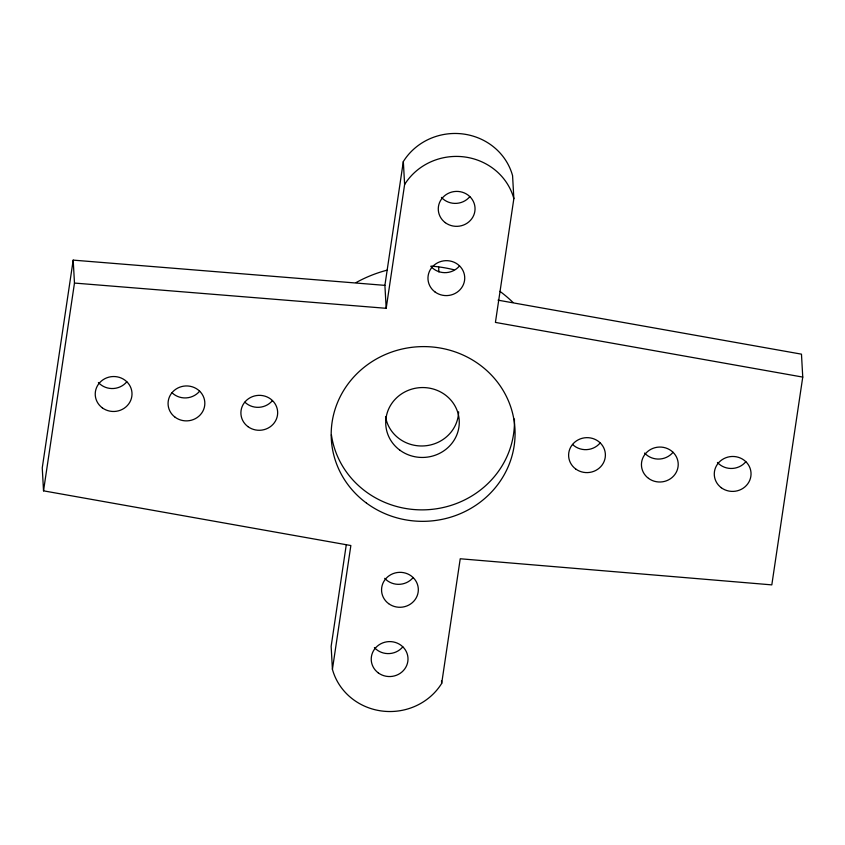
<?xml version="1.0" encoding="UTF-8"?>
<svg xmlns="http://www.w3.org/2000/svg" width="845" height="845" viewBox="0 0 845 845"><rect width="100%" height="100%" fill="white"/><g stroke="black" fill="none" stroke-linecap="round" stroke-linejoin="round"><path stroke-width="1.27" d="M73.188 260.123L74.476 283.064L386.186 308.309L384.897 285.367L73.188 260.123L42.25 467.908L43.528 490.839L350.855 545.532L332.423 669.335A59.773 56.784 -3.2 0 0 381.887 711.015A59.773 56.784 -3.2 0 0 441.671 683.436L460.229 558.767L771.812 584.877L802.75 377.092L801.472 354.161L498.032 300.165M43.528 490.839L74.476 283.064M346.281 544.74L331.145 646.393L332.423 669.335M384.897 285.367L403.329 161.564A59.773 56.784 -3.2 0 1 463.113 133.985A59.773 56.784 -3.2 0 1 512.577 175.665L513.855 198.607L495.423 322.41L802.75 377.092M386.186 308.309L404.618 184.506L403.329 161.564M438.618 266.883L438.904 271.974M441.523 680.89L441.671 683.436M514.394 419.025A91.957 87.352 -3.2 0 1 430.285 509.514A91.957 87.352 -3.2 0 1 331.398 434.805M199.642 391.161A18.389 17.47 -3.2 0 1 172.042 392.777M673.032 452.286A18.389 17.47 -3.2 0 1 644.598 453.057M745.86 461.687A18.389 17.47 -3.2 0 1 717.426 462.458M402.822 646.826A18.389 17.47 -3.2 0 1 374.398 647.597M469.852 196.621A18.389 17.47 -3.2 0 1 441.428 197.392M459.543 265.879A18.389 17.47 -3.2 0 1 431.119 266.65M272.47 400.562A18.389 17.47 -3.2 0 1 244.87 402.178M404.618 184.506A59.773 56.784 -3.2 0 1 464.391 156.927A59.773 56.784 -3.2 0 1 513.855 198.607M458.624 411.832A36.779 34.941 -3.2 0 1 424.243 445.896A36.779 34.941 -3.2 0 1 385.542 416.733M600.203 442.886A18.389 17.47 -3.2 0 1 572.593 444.491M126.824 381.76A18.389 17.47 -3.2 0 1 98.39 382.531M413.131 577.557A18.389 17.47 -3.2 0 1 384.707 578.329M356.178 282.526A128.736 122.303 -3.2 0 1 387.221 270.136M430.929 266.112A128.736 122.303 -3.2 0 1 453.849 269.745M499.934 291.345A128.736 122.303 -3.2 0 1 512.957 302.404M445.326 222.689A18.389 17.47 -3.2 0 0 474.869 211.218A18.389 17.47 -3.2 0 0 449.783 192.702A18.389 17.47 -3.2 0 0 445.326 222.689M366.455 503.071A91.957 87.352 -3.2 0 0 514.172 445.727A91.957 87.352 -3.2 0 0 388.784 353.115A91.957 87.352 -3.2 0 0 366.455 503.071M102.287 407.829A18.389 17.47 -3.2 0 0 131.831 396.358A18.389 17.47 -3.2 0 0 106.755 377.831A18.389 17.47 -3.2 0 0 102.287 407.829M435.006 291.947A18.389 17.47 -3.2 0 0 464.549 280.487A18.389 17.47 -3.2 0 0 439.474 261.961A18.389 17.47 -3.2 0 0 435.006 291.947M648.495 478.354A18.389 17.47 -3.2 0 0 678.039 466.884A18.389 17.47 -3.2 0 0 652.963 448.357A18.389 17.47 -3.2 0 0 648.495 478.354M575.667 468.954A18.389 17.47 -3.2 0 0 605.21 457.483A18.389 17.47 -3.2 0 0 580.135 438.956A18.389 17.47 -3.2 0 0 575.667 468.954M721.324 487.755A18.389 17.47 -3.2 0 0 750.867 476.284A18.389 17.47 -3.2 0 0 725.792 457.768A18.389 17.47 -3.2 0 0 721.324 487.755M175.116 417.229A18.389 17.47 -3.2 0 0 204.659 405.758A18.389 17.47 -3.2 0 0 179.584 387.242A18.389 17.47 -3.2 0 0 175.116 417.229M399.822 450.142A36.779 34.941 -3.2 0 0 458.909 427.2A36.779 34.941 -3.2 0 0 408.758 390.158A36.779 34.941 -3.2 0 0 399.822 450.142M378.285 672.895A18.389 17.47 -3.2 0 0 407.829 661.424A18.389 17.47 -3.2 0 0 382.753 642.897A18.389 17.47 -3.2 0 0 378.285 672.895M388.605 603.626A18.389 17.47 -3.2 0 0 418.148 592.165A18.389 17.47 -3.2 0 0 393.062 573.639A18.389 17.47 -3.2 0 0 388.605 603.626M247.944 426.63A18.389 17.47 -3.2 0 0 277.487 415.159A18.389 17.47 -3.2 0 0 252.412 396.643A18.389 17.47 -3.2 0 0 247.944 426.63"/></g></svg>
